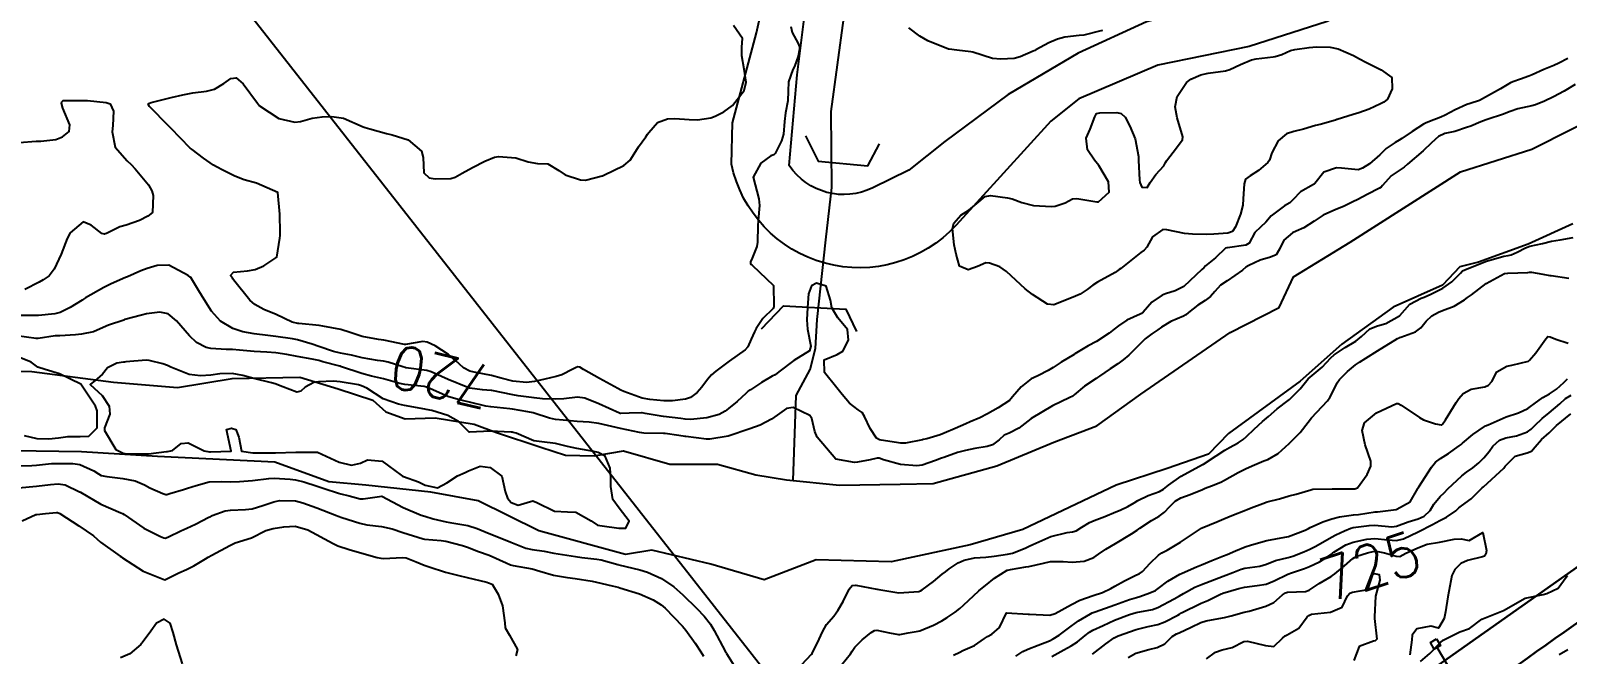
# Model space of a CAD drawing. Header units: metres. Extents: x 318500 to 325275, y 7408834 to 7428799.
# Drawn here: x 321087.6 to 321229.9, y 7415300.2 to 7415357.9 of the extents above; entities that cross this region are included whole.
import ezdxf
from ezdxf.enums import TextEntityAlignment as Align

# ---------------------------------------------------------------- set-up
doc = ezdxf.new("R2010")
doc.units = ezdxf.units.M
doc.header["$MEASUREMENT"] = 0
doc.linetypes.add('CONTINUO', pattern=[0])
doc.layers.add('_TEXTO_CONGELA', color=45, linetype='Continuous', plot=False)
for name, color, linetype in [('Cotas', 45, 'Continuous'), ('Curvas de Nivel 1m', 11, 'Continuous'), ('Curvas de Nivel 5m', 15, 'Continuous'), ('Hidrografia', 140, 'Continuous'), ('Linha Férrea', 20, 'Continuous'), ('Pontes_Viadutos_Tubos', 190, 'Continuous'), ('Pórticos', 45, 'Continuous'), ('Vias Primárias', 230, 'Continuous'), ('Vias Secundárias', 230, 'Continuous')]:
    doc.layers.add(name, color=color, linetype=linetype)
doc.styles.add('Style-STANDARD', font='STANDARD.shx')

msp = doc.modelspace()

# ---------------------------------------------------------------- linework, layer by layer
at = {"layer": '_TEXTO_CONGELA', "linetype": 'CONTINUO'}
msp.add_polyline3d([(321155.99, 7415298.12, 0), (320600.11, 7416006.12, 0)], dxfattribs=at)
at = {"layer": 'Curvas de Nivel 1m', "flags": 128}
for points, elevation in [([(321158.02, 7415358.31), (321158.14, 7415357.75), (321158.69, 7415356.72), (321158.8, 7415356.41), (321158.81, 7415356.3), (321158.8, 7415356.19), (321158.68, 7415355.54), (321158.36, 7415354.61), (321158.21, 7415354.31), (321157.79, 7415353.17), (321157.77, 7415352.31), (321157.73, 7415351.42), (321157.51, 7415350.32), (321157.41, 7415349.51), (321157.32, 7415348.32), (321157.16, 7415347.73), (321156.55, 7415346.55), (321156.45, 7415346.43), (321156.17, 7415346.33), (321155.24, 7415345.65), (321154.53, 7415344.35), (321155.04, 7415342.34), (321155.11, 7415341.73), (321154.97, 7415340.34), (321154.95, 7415339.86), (321154.93, 7415338.35), (321154.85, 7415337.94), (321154.43, 7415336.85), (321154.26, 7415336.51), (321154.27, 7415336.35), (321154.34, 7415336.28), (321154.42, 7415336.22), (321156.39, 7415334.33), (321156.45, 7415332.41), (321156.44, 7415332.33), (321156.42, 7415332.28), (321156.37, 7415332.19), (321155.41, 7415331.28), (321154.79, 7415330.35), (321154.64, 7415330.05), (321154.33, 7415329.36), (321154.03, 7415328.64), (321153.78, 7415328.36), (321152.3, 7415327.33), (321151.05, 7415326.4), (321150.65, 7415326.04), (321150.28, 7415325.61), (321149.76, 7415324.92), (321149.34, 7415324.42), (321148.72, 7415323.95), (321148.25, 7415323.8), (321147.05, 7415323.64), (321146.25, 7415323.65), (321144.96, 7415323.77), (321144.25, 7415323.91), (321142.53, 7415324.51), (321142.26, 7415324.64), (321141.98, 7415324.8), (321140.28, 7415325.7), (321138.8, 7415326.56), (321138.47, 7415326.75), (321138.29, 7415326.78), (321138.13, 7415326.73), (321137.83, 7415326.57), (321136.8, 7415326.07), (321136.28, 7415325.89), (321135.24, 7415325.64), (321134.27, 7415325.45), (321133.54, 7415325.36), (321132.27, 7415325.46), (321131.18, 7415325.76), (321130.28, 7415326), (321128.69, 7415326.29), (321128.29, 7415326.4), (321127.7, 7415326.71), (321126.95, 7415327.38), (321126.3, 7415327.95), (321125.07, 7415328.74), (321124.32, 7415329.09), (321123.93, 7415329.14), (321122.31, 7415328.86), (321122.23, 7415328.86), (321120.32, 7415329.25), (321119.81, 7415329.32), (321118.32, 7415329.6), (321117.19, 7415329.98), (321116.33, 7415330.24), (321114.67, 7415330.55), (321114.34, 7415330.61), (321112.45, 7415330.8), (321112.34, 7415330.81), (321111.82, 7415330.92), (321110.35, 7415331.63), (321109.21, 7415332.1), (321108.36, 7415332.57), (321107.91, 7415332.97), (321106.39, 7415334.85), (321106.34, 7415334.94), (321106.3, 7415334.99), (321106.13, 7415335.26), (321106.4, 7415335.57), (321107.69, 7415335.69), (321108.4, 7415335.81), (321109.21, 7415336.15), (321110.42, 7415336.94), (321110.68, 7415338.71), (321110.7, 7415338.94), (321110.72, 7415339.2), (321110.68, 7415340.94), (321110.5, 7415342.94), (321108.51, 7415343.8), (321107.38, 7415344.12), (321106.52, 7415344.44), (321105.39, 7415345.01), (321104.82, 7415345.3), (321104.53, 7415345.46), (321103.6, 7415346.1), (321102.55, 7415346.9), (321102.38, 7415347.05), (321100.58, 7415348.89), (321100.4, 7415349.07), (321098.61, 7415350.89), (321098.48, 7415351.1), (321098.61, 7415351.2), (321098.76, 7415351.25), (321100.62, 7415351.74), (321101.7, 7415351.98), (321102.62, 7415352.15), (321103.89, 7415352.3), (321104.62, 7415352.51), (321105.51, 7415353.01), (321106.16, 7415353.47), (321106.64, 7415353.54), (321107.3, 7415352.98), (321108.61, 7415351.21), (321108.71, 7415351.07), (321108.8, 7415350.97), (321110.59, 7415349.79), (321112.08, 7415349.43), (321112.59, 7415349.5), (321113.69, 7415349.81), (321114.6, 7415349.94), (321115.51, 7415349.96), (321116.59, 7415349.8), (321118.4, 7415349.01), (321118.58, 7415348.94), (321119.02, 7415348.83), (321120.57, 7415348.38), (321121.1, 7415348.27), (321122.57, 7415347.81), (321123.79, 7415346.76), (321123.95, 7415346.16), (321124.02, 7415344.76), (321124.52, 7415344.3), (321125.06, 7415344.21), (321126.52, 7415344.22), (321126.91, 7415344.34), (321127.57, 7415344.71), (321128.54, 7415345.25), (321129.68, 7415345.82), (321130.55, 7415346.19), (321130.94, 7415346.27), (321132.54, 7415346.13), (321133.69, 7415345.78), (321134.54, 7415345.63), (321135.52, 7415345.59), (321136.53, 7415344.97), (321137.1, 7415344.58), (321138.52, 7415344.1), (321139, 7415344.08), (321140.53, 7415344.48), (321140.57, 7415344.49), (321140.7, 7415344.54), (321142.54, 7415345.43), (321143.12, 7415345.92), (321143.51, 7415346.5), (321143.9, 7415347.16), (321144.57, 7415348.08), (321144.75, 7415348.32), (321144.86, 7415348.49), (321145.66, 7415349.41), (321146.6, 7415349.74), (321147.27, 7415349.78), (321148.6, 7415349.7), (321149.37, 7415349.65), (321150.6, 7415349.85), (321151.01, 7415350), (321151.82, 7415350.39), (321152.62, 7415350.98), (321153.69, 7415352.36), (321153.86, 7415353.14), (321153.7, 7415354.36), (321153.47, 7415355.58), (321153.48, 7415356.37), (321153.53, 7415357.2), (321152.71, 7415358.38)], 721), ([(321186.87, 7415357.93), (321186.75, 7415357.9), (321186.72, 7415357.89), (321185.16, 7415357.51), (321184.71, 7415357.46), (321183.38, 7415357.31), (321182.71, 7415357.12), (321181.92, 7415356.78), (321180.69, 7415356.13), (321180.62, 7415356.09), (321180.45, 7415356.01), (321179.24, 7415355.48), (321178.68, 7415355.35), (321177.45, 7415355.28), (321176.68, 7415355.33), (321174.87, 7415355.91), (321174.69, 7415355.96), (321173.39, 7415356.11), (321172.69, 7415356.19), (321172.6, 7415356.21), (321170.7, 7415356.98), (321169.97, 7415357.41), (321168.94, 7415358.17)], 721), ([(321230.66, 7415352.93), (321229.62, 7415352.32), (321228.64, 7415351.79), (321227.8, 7415351.38), (321226.98, 7415351.05), (321226.63, 7415350.96), (321225.35, 7415350.69), (321224.63, 7415350.43), (321223.91, 7415350.14), (321222.61, 7415349.73), (321222.4, 7415349.67), (321221.91, 7415349.46), (321220.99, 7415349.08), (321220.6, 7415348.94), (321219.5, 7415348.58), (321218.59, 7415348.38), (321217.98, 7415348.12), (321217.35, 7415347.52), (321216.57, 7415346.8), (321215.11, 7415345.55), (321214.83, 7415345.28), (321214.55, 7415345.1), (321213.62, 7415344.49), (321212.8, 7415343.58), (321212.68, 7415343.43), (321212.53, 7415343.34), (321211.38, 7415342.74), (321210.51, 7415342.28), (321210.05, 7415342.07), (321209.19, 7415341.63), (321208.5, 7415341.35), (321207.3, 7415340.84), (321206.49, 7415340.29), (321205.51, 7415339.67), (321204.8, 7415339.36), (321204.47, 7415339.19), (321203.66, 7415338.51), (321203.28, 7415337.7), (321202.97, 7415337.17), (321202.44, 7415336.95), (321201.49, 7415336.67), (321200.43, 7415336.18), (321200.15, 7415336.01), (321199.84, 7415335.75), (321198.41, 7415334.75), (321197.81, 7415334.37), (321197.28, 7415333.78), (321196.88, 7415333.3), (321196.39, 7415332.94), (321195.69, 7415332.49), (321194.83, 7415331.81), (321194.58, 7415331.61), (321194.37, 7415331.5), (321193.21, 7415330.99), (321192.35, 7415330.46), (321191.99, 7415330.21), (321191.45, 7415329.86), (321190.82, 7415329.38), (321190.33, 7415328.9), (321189.3, 7415327.89), (321188.78, 7415327.43), (321188.31, 7415327.08), (321187.6, 7415326.61), (321186.59, 7415325.93), (321186.42, 7415325.8), (321186.29, 7415325.71), (321185.22, 7415325), (321184.26, 7415324.21), (321184.12, 7415324.09), (321183.86, 7415323.96), (321182.25, 7415323.19), (321180.28, 7415322.01), (321180.26, 7415321.99), (321180.24, 7415321.98), (321179.14, 7415321.11), (321178.22, 7415320.67), (321177.78, 7415320.47), (321177.3, 7415320.04), (321176.69, 7415319.56), (321176.2, 7415319.42), (321175.04, 7415319.24), (321174.19, 7415319.05), (321173.44, 7415318.85), (321172.18, 7415318.41), (321171.96, 7415318.33), (321171.41, 7415318.12), (321170.18, 7415317.7), (321169.67, 7415317.64), (321168.18, 7415317.77), (321166.59, 7415318.19), (321166.18, 7415318.33), (321166.02, 7415318.35), (321165.35, 7415318.2), (321164.18, 7415317.96), (321163.91, 7415317.95), (321162.18, 7415318.25), (321160.46, 7415320.27), (321160.22, 7415320.8), (321159.96, 7415322.01), (321159.76, 7415322.28), (321158.24, 7415323.04), (321157.62, 7415322.93), (321156.75, 7415322.32), (321156.23, 7415321.95), (321155.17, 7415321.39), (321154.22, 7415321.07), (321152.21, 7415320.38), (321150.51, 7415320.1), (321150.21, 7415320.09), (321148.3, 7415320.34), (321148.21, 7415320.35), (321147.63, 7415320.44), (321146.37, 7415320.61), (321146.21, 7415320.62), (321144.4, 7415320.67), (321144.21, 7415320.68), (321143.99, 7415320.71), (321142.22, 7415321.09), (321141.04, 7415321.35), (321140.22, 7415321.54), (321139.33, 7415321.66), (321138.22, 7415321.75), (321136.94, 7415321.86), (321136.22, 7415321.93), (321135.66, 7415322.03), (321134.23, 7415322.51), (321134.14, 7415322.53), (321133.66, 7415322.63), (321132.23, 7415322.87), (321131.98, 7415322.9), (321130.24, 7415323.08), (321129.76, 7415323.16), (321128.24, 7415323.52), (321127.19, 7415323.77), (321126.25, 7415324.06), (321124.64, 7415324.75), (321124.26, 7415324.91), (321124.06, 7415324.96), (321122.27, 7415325.15), (321121.8, 7415325.26), (321120.27, 7415325.67), (321119.16, 7415325.94), (321118.28, 7415326.19), (321116.31, 7415326.84), (321116.29, 7415326.85), (321116.24, 7415326.86), (321114.67, 7415327.26), (321114.29, 7415327.37), (321113.67, 7415327.52), (321112.3, 7415327.76), (321111.32, 7415327.94), (321110.3, 7415328.09), (321109.49, 7415328.14), (321108.3, 7415328.22), (321106.94, 7415328.35), (321106.3, 7415328.39), (321105.71, 7415328.41), (321104.3, 7415328.48), (321103.85, 7415328.57), (321102.97, 7415329.04), (321102.32, 7415329.66), (321101.12, 7415331.06), (321100.35, 7415331.69), (321099.58, 7415331.85), (321098.35, 7415331.69), (321097.88, 7415331.57), (321096.34, 7415331.17), (321096.31, 7415331.16), (321096.23, 7415331.13), (321094.83, 7415330.65), (321094.33, 7415330.43), (321093.44, 7415330.05), (321092.32, 7415329.81), (321091.76, 7415329.75), (321090.32, 7415329.68), (321089.88, 7415329.65), (321088.31, 7415329.42), (321088.13, 7415329.42), (321086.32, 7415329.65)], 719), ([(321086.55, 7415347.55), (321088.11, 7415347.68), (321088.56, 7415347.68), (321089.94, 7415347.84), (321090.56, 7415348.08), (321091.18, 7415348.59), (321091.25, 7415349.2), (321090.6, 7415350.73), (321090.46, 7415351.21), (321090.49, 7415351.33), (321090.61, 7415351.45), (321090.87, 7415351.46), (321092.61, 7415351.46), (321092.88, 7415351.44), (321094.61, 7415351.26), (321094.98, 7415351.15), (321095.27, 7415350.47), (321095.21, 7415349.14), (321095.17, 7415348.55), (321095.42, 7415347.14), (321096.54, 7415345.86), (321096.92, 7415345.51), (321097.28, 7415345.12), (321098.51, 7415343.64), (321098.82, 7415343.1), (321098.94, 7415342.65), (321098.88, 7415341.09), (321098.47, 7415340.74), (321097.7, 7415340.35), (321096.46, 7415339.91), (321095.85, 7415339.74), (321094.64, 7415339.15), (321094.5, 7415339.1), (321094.45, 7415339.09), (321094.21, 7415339.15), (321093.21, 7415339.92), (321092.46, 7415340.23), (321091.28, 7415339.2), (321090.99, 7415338.66), (321090.42, 7415337.21), (321089.79, 7415335.83), (321089.33, 7415335.22), (321088.77, 7415334.84), (321088.38, 7415334.62), (321087.08, 7415333.95)], 721), ([(321158.13, 7415298.3), (321159.94, 7415300.2), (321159.98, 7415300.23), (321160, 7415300.27), (321160.63, 7415301.59), (321160.95, 7415302.26), (321161.31, 7415302.93), (321161.99, 7415303.71), (321162.22, 7415304.02), (321162.36, 7415304.24), (321162.85, 7415305.08), (321163.42, 7415306.23), (321163.7, 7415306.55), (321164.03, 7415306.6), (321165.98, 7415306.23), (321166.02, 7415306.23), (321166.15, 7415306.19), (321168.02, 7415305.89), (321169.88, 7415306), (321170.02, 7415306.05), (321170.18, 7415306.14), (321171.22, 7415306.93), (321172.04, 7415307.59), (321172.33, 7415307.82), (321172.69, 7415308.1), (321173.51, 7415308.64), (321174.06, 7415308.91), (321175.02, 7415309.12), (321176.07, 7415309.17), (321176.85, 7415309.27), (321178.07, 7415309.47), (321178.53, 7415309.56), (321179.71, 7415310.01), (321179.96, 7415310.13), (321180.08, 7415310.19), (321180.42, 7415310.34), (321182.09, 7415311.09), (321183.59, 7415311.45), (321184.1, 7415311.51), (321184.44, 7415311.6), (321184.96, 7415311.94), (321185.66, 7415312.39), (321186.11, 7415312.58), (321187.09, 7415312.94), (321188.12, 7415313.36), (321188.5, 7415313.52), (321189.22, 7415313.88), (321189.8, 7415314.21), (321190.14, 7415314.42), (321191.11, 7415314.9), (321192.15, 7415315.26), (321192.53, 7415315.47), (321192.98, 7415315.84), (321194.17, 7415316.67), (321196.14, 7415317.75), (321196.18, 7415317.77), (321196.22, 7415317.79), (321197.4, 7415318.57), (321198.2, 7415319.09), (321198.64, 7415319.33), (321199.45, 7415319.75), (321199.9, 7415320.06), (321200.22, 7415320.36), (321200.92, 7415321.04), (321201.69, 7415321.72), (321202.25, 7415322.21), (321203.04, 7415322.91), (321204.06, 7415323.69), (321204.18, 7415323.77), (321204.26, 7415323.84), (321205.18, 7415324.77), (321205.93, 7415325.67), (321206.11, 7415325.85), (321206.29, 7415325.98), (321207.21, 7415326.75), (321208.02, 7415327.63), (321208.32, 7415327.92), (321209.36, 7415328.59), (321210.34, 7415329.17), (321210.85, 7415329.6), (321211.63, 7415330.31), (321212.36, 7415330.58), (321213.11, 7415330.82), (321214.37, 7415331.51), (321214.4, 7415331.52), (321214.42, 7415331.55), (321215.34, 7415332.6), (321216.39, 7415333.15), (321216.67, 7415333.25), (321217.27, 7415333.52), (321218.41, 7415334.08), (321219.24, 7415334.67), (321220.03, 7415335.48), (321220.23, 7415335.68), (321220.42, 7415335.78), (321220.95, 7415335.99), (321222.44, 7415336.59), (321224.05, 7415337.04), (321224.45, 7415337.1), (321224.71, 7415337.15), (321225.28, 7415337.41), (321226.05, 7415337.81), (321226.46, 7415337.95), (321227.64, 7415338.21), (321228.47, 7415338.42), (321229.27, 7415338.56), (321230.47, 7415338.77)], 719), ([(321173.07, 7415300.1), (321173.65, 7415300.39), (321173.95, 7415300.53), (321175.03, 7415301), (321175.96, 7415301.64), (321176.21, 7415301.82), (321176.62, 7415302.05), (321177.35, 7415302.67), (321178, 7415304.03), (321180, 7415303.89), (321180.12, 7415303.89), (321182, 7415303.82), (321182.5, 7415303.97), (321184.01, 7415304.81), (321184.77, 7415305.19), (321186.02, 7415305.62), (321186.89, 7415305.92), (321187.66, 7415306.27), (321188.03, 7415306.49), (321188.92, 7415307), (321190.04, 7415307.53), (321190.27, 7415307.64), (321190.57, 7415307.86), (321191.3, 7415308.62), (321192.07, 7415309.37), (321192.36, 7415309.57), (321192.85, 7415309.84), (321194.09, 7415310.57), (321195.94, 7415311.79), (321196.04, 7415311.85), (321196.1, 7415311.88), (321197.45, 7415312.44), (321198.11, 7415312.72), (321198.84, 7415313.04), (321200.13, 7415313.54), (321200.27, 7415313.59), (321200.65, 7415313.73), (321201.71, 7415314.15), (321202.14, 7415314.29), (321203.26, 7415314.59), (321204.15, 7415314.84), (321204.81, 7415315.02), (321206.16, 7415315.42), (321206.36, 7415315.46), (321208.16, 7415315.51), (321208.28, 7415315.51), (321210.16, 7415315.5), (321210.26, 7415315.51), (321210.48, 7415315.61), (321211.4, 7415316.82), (321211.74, 7415317.59), (321211.73, 7415318.05), (321211.21, 7415319.59), (321210.94, 7415320.89), (321211.13, 7415321.6), (321212.25, 7415322.55), (321214.1, 7415323.39), (321214.26, 7415323.4), (321214.55, 7415323.25), (321216.25, 7415322.1), (321216.62, 7415321.9), (321217.73, 7415321.51), (321218.24, 7415321.42), (321218.29, 7415321.44), (321218.35, 7415321.5), (321218.63, 7415321.88), (321219.62, 7415323.48), (321219.87, 7415323.87), (321220.27, 7415324.34), (321221.01, 7415324.73), (321222.28, 7415324.95), (321222.64, 7415325.09), (321222.94, 7415325.44), (321223.41, 7415326.33), (321224.31, 7415326.85), (321224.78, 7415326.95), (321226.32, 7415327.32), (321226.37, 7415327.35), (321226.43, 7415327.4), (321227.01, 7415328.08), (321227.94, 7415329.38), (321228.11, 7415329.61), (321228.34, 7415329.58), (321228.85, 7415329.36), (321230, 7415329)], 721), ([(321087, 7415320.44), (321088.19, 7415320.16), (321089.29, 7415320.12), (321090.2, 7415320.23), (321091.06, 7415320.34), (321092.2, 7415320.36), (321092.98, 7415320.39), (321093.78, 7415321.16), (321093.78, 7415322.71), (321093.6, 7415323.16), (321092.26, 7415325.18), (321090.27, 7415326.16), (321088.96, 7415326.54), (321088.28, 7415326.77), (321087.64, 7415327.24), (321086.67, 7415327.63)], 718), ([(321178.84, 7415300.02), (321179.51, 7415300.45), (321179.95, 7415300.65), (321180.92, 7415301.03), (321181.96, 7415301.43), (321182.32, 7415301.62), (321182.85, 7415301.97), (321183.98, 7415302.8), (321184.66, 7415303.27), (321185.75, 7415303.93), (321185.91, 7415304.02), (321186, 7415304.06), (321186.2, 7415304.12), (321188.01, 7415304.78), (321189.39, 7415305.26), (321190.02, 7415305.45), (321190.34, 7415305.54), (321191.25, 7415305.86), (321191.77, 7415306.1), (321192.03, 7415306.27), (321192.94, 7415306.94), (321194.05, 7415307.6), (321194.19, 7415307.67), (321194.54, 7415307.81), (321195.59, 7415308.27), (321196.06, 7415308.46), (321196.99, 7415308.86), (321198.07, 7415309.31), (321198.41, 7415309.43), (321199.2, 7415309.75), (321200.08, 7415310.13), (321200.69, 7415310.33), (321202.09, 7415310.72), (321202.92, 7415310.87), (321204.09, 7415311.09), (321205.64, 7415311.67), (321205.94, 7415311.82), (321206.1, 7415311.91), (321207.29, 7415312.46), (321208.12, 7415312.73), (321208.84, 7415312.9), (321210.12, 7415313.09), (321210.58, 7415313.14), (321212.13, 7415313.36), (321212.33, 7415313.38), (321213.84, 7415313.55), (321214.08, 7415313.6), (321214.13, 7415313.61), (321215.37, 7415314.31), (321216.07, 7415315.53), (321216.1, 7415315.6), (321216.16, 7415315.7), (321217.35, 7415317.51), (321217.72, 7415317.97), (321218.19, 7415318.31), (321218.92, 7415318.77), (321219.91, 7415319.47), (321220.08, 7415319.6), (321220.21, 7415319.72), (321221.16, 7415320.53), (321222.24, 7415321.28), (321222.35, 7415321.34), (321222.59, 7415321.44), (321224.25, 7415322.16), (321225.39, 7415322.54), (321226.26, 7415322.94), (321226.53, 7415323.12), (321226.87, 7415323.38), (321227.67, 7415323.97), (321228.27, 7415324.31), (321228.91, 7415324.73), (321229.61, 7415325.35), (321229.95, 7415325.69)], 722), ([(321182.17, 7415299.98), (321183.31, 7415300.6), (321183.96, 7415300.98), (321184.55, 7415301.35), (321185.27, 7415301.94), (321185.67, 7415302.24), (321185.98, 7415302.42), (321186.93, 7415302.86), (321187.99, 7415303.33), (321189.38, 7415303.88), (321190, 7415304.06), (321191.52, 7415304.34), (321192.01, 7415304.51), (321193.52, 7415305.33), (321194.02, 7415305.61), (321194.37, 7415305.81), (321195.43, 7415306.4), (321196.03, 7415306.66), (321196.85, 7415306.97), (321198.04, 7415307.42), (321198.3, 7415307.51), (321198.94, 7415307.76), (321199.73, 7415308.07), (321200.06, 7415308.16), (321201.44, 7415308.34), (321202.06, 7415308.54), (321202.89, 7415308.88), (321204.07, 7415309.15), (321204.5, 7415309.26), (321205.52, 7415309.67), (321206.08, 7415309.92), (321206.64, 7415310.2), (321208.09, 7415311.02), (321208.49, 7415311.23), (321209.3, 7415311.62), (321209.86, 7415311.85), (321210.1, 7415311.91), (321211.57, 7415312.12), (321212.11, 7415312.14), (321213.68, 7415311.98), (321214.11, 7415312.04), (321215.19, 7415312.46), (321216.12, 7415312.72), (321216.68, 7415312.97), (321217.22, 7415313.51), (321217.57, 7415314.08), (321218.15, 7415314.79), (321218.51, 7415315.14), (321218.86, 7415315.49), (321220.17, 7415316.72), (321220.59, 7415317.05), (321221.17, 7415317.46), (321221.73, 7415317.91), (321222.19, 7415318.36), (321222.68, 7415318.96), (321223.03, 7415319.44), (321223.63, 7415320.01), (321224.22, 7415320.22), (321225.23, 7415320.4), (321226.23, 7415320.77), (321226.58, 7415321.04), (321226.91, 7415321.38), (321227.6, 7415322.02), (321228.25, 7415322.53), (321229.22, 7415323.36), (321229.76, 7415323.85), (321230.27, 7415324.17)], 723), ([(321185.94, 7415300.19), (321187.19, 7415301.14), (321187.97, 7415301.71), (321188.33, 7415301.89), (321189.98, 7415302.47), (321191.09, 7415302.75), (321191.99, 7415302.95), (321192.64, 7415303.19), (321193.85, 7415303.82), (321194, 7415303.9), (321194.2, 7415304.02), (321196.01, 7415304.91), (321196.63, 7415305.17), (321197.87, 7415305.77), (321197.98, 7415305.82), (321198.02, 7415305.83), (321199.51, 7415306.27), (321200.03, 7415306.39), (321201.21, 7415306.54), (321202.03, 7415306.69), (321202.76, 7415306.98), (321204.05, 7415307.59), (321204.12, 7415307.62), (321204.3, 7415307.69), (321205.58, 7415308.14), (321206.06, 7415308.31), (321206.98, 7415308.74), (321208.08, 7415309.46), (321208.17, 7415309.54), (321208.29, 7415309.63), (321209.4, 7415310.31), (321210.09, 7415310.58), (321211.36, 7415310.85), (321212.09, 7415310.91), (321213.31, 7415310.78), (321214.09, 7415310.72), (321214.76, 7415310.88), (321216.1, 7415311.51), (321216.12, 7415311.53), (321217.44, 7415312.19), (321218.12, 7415312.56), (321218.73, 7415312.88), (321219.61, 7415313.48), (321219.88, 7415313.73), (321220.14, 7415313.94), (321221.02, 7415314.59), (321221.89, 7415315.45), (321222.03, 7415315.58), (321222.16, 7415315.69), (321224.04, 7415317.42), (321224.11, 7415317.5), (321224.18, 7415317.61), (321225.08, 7415318.52), (321226.2, 7415318.84), (321226.61, 7415318.98), (321226.96, 7415319.38), (321227.53, 7415320.07), (321228.23, 7415320.69), (321228.59, 7415321.01), (321228.91, 7415321.36), (321230.25, 7415322.46)], 724), ([(321086.16, 7415317.62), (321087.72, 7415317.67), (321088.16, 7415317.7), (321089.54, 7415317.84), (321090.16, 7415317.86), (321091.5, 7415317.85), (321092.16, 7415317.74), (321093.45, 7415317.16), (321093.88, 7415316.88), (321094.15, 7415316.74), (321094.65, 7415316.64), (321096.14, 7415316.46), (321097.28, 7415316.25), (321098.14, 7415315.88), (321098.64, 7415315.6), (321099.84, 7415315.07), (321100.13, 7415314.97), (321100.22, 7415314.98), (321100.5, 7415315.07), (321101.75, 7415315.44), (321102.13, 7415315.55), (321102.92, 7415315.82), (321104.14, 7415316.15), (321105.31, 7415316.17), (321106.14, 7415316.14), (321106.95, 7415316.17), (321108.14, 7415316.27), (321109.66, 7415316.46), (321110.15, 7415316.49), (321111.64, 7415316.41), (321112.14, 7415316.34), (321112.9, 7415316.15), (321114.14, 7415315.76), (321114.79, 7415315.53), (321116.13, 7415315.1), (321116.32, 7415315.05), (321117.11, 7415314.85), (321118.13, 7415314.58), (321118.39, 7415314.57), (321120.13, 7415314.81), (321122.11, 7415313.76), (321123.78, 7415313.08), (321124.1, 7415312.97), (321124.9, 7415312.74), (321126.1, 7415312.46), (321126.43, 7415312.4), (321128.09, 7415312.1), (321128.95, 7415311.82), (321130.08, 7415311.36), (321131.86, 7415310.65), (321132.07, 7415310.57), (321133.46, 7415310.02), (321134.06, 7415309.89), (321135.18, 7415309.72), (321136.06, 7415309.55), (321137.27, 7415309.37), (321138.06, 7415309.24), (321138.64, 7415309.14), (321140.05, 7415308.98), (321140.44, 7415308.92), (321141.98, 7415308.51), (321142.05, 7415308.49), (321142.08, 7415308.48), (321144.04, 7415308), (321144.74, 7415307.78), (321146.03, 7415307.21), (321147.17, 7415306.44), (321148.01, 7415305.7), (321149.32, 7415304.42), (321149.98, 7415303.73), (321150.56, 7415302.99), (321150.92, 7415302.4), (321151.94, 7415300.47), (321151.99, 7415300.38), (321152.06, 7415300.25), (321153.26, 7415298.36)], 719), ([(321086.81, 7415312.53), (321088.1, 7415313.12), (321088.19, 7415313.14), (321088.97, 7415313.22), (321089.99, 7415313.32), (321090.1, 7415313.31), (321090.31, 7415313.21), (321092.08, 7415312.09), (321093.42, 7415311.16), (321093.76, 7415310.85), (321094.06, 7415310.55), (321095.91, 7415309.27), (321096.05, 7415309.17), (321096.07, 7415309.15), (321096.1, 7415309.13), (321098.03, 7415307.87), (321100.02, 7415307.07), (321101.34, 7415307.74), (321102.04, 7415308.05), (321102.72, 7415308.36), (321103.81, 7415309.02), (321104.05, 7415309.17), (321104.39, 7415309.35), (321106.06, 7415310.27), (321106.56, 7415310.49), (321108.07, 7415310.97), (321109.4, 7415311.63), (321110.08, 7415311.82), (321111.04, 7415311.97), (321112.09, 7415312.05), (321113.28, 7415311.7), (321114.08, 7415311.29), (321114.83, 7415310.88), (321115.62, 7415310.43), (321116.06, 7415310.24), (321117.12, 7415309.9), (321118.06, 7415309.62), (321119.7, 7415309.16), (321120.05, 7415309.07), (321120.3, 7415309.05), (321122.05, 7415309.16), (321122.38, 7415309.1), (321123.3, 7415308.76), (321124.05, 7415308.45), (321124.51, 7415308.28), (321126.04, 7415307.8), (321127.26, 7415307.48), (321128.03, 7415307.31), (321129.85, 7415306.85), (321130.02, 7415306.8), (321130.34, 7415306.67), (321130.92, 7415305.75), (321131.32, 7415304.66), (321131.52, 7415303.11), (321131.56, 7415302.65), (321131.96, 7415301.96), (321132.69, 7415300.64), (321132.54, 7415300.03)], 721), ([(321196.5, 7415299.78), (321197.34, 7415300.38), (321197.95, 7415300.6), (321198.89, 7415300.83), (321199.96, 7415301.36), (321200.3, 7415301.4), (321201.96, 7415300.99), (321202.74, 7415300.92), (321203.55, 7415301.69), (321203.78, 7415301.89), (321203.97, 7415301.98), (321205.07, 7415302.59), (321205.83, 7415303.66), (321206, 7415303.79), (321206.23, 7415303.89), (321208, 7415304.08), (321209.08, 7415304.54), (321209.58, 7415305.61), (321209.79, 7415305.85), (321210.02, 7415305.94), (321211.44, 7415306.18), (321211.9, 7415307.58), (321211.97, 7415307.66), (321212.05, 7415307.67), (321212.51, 7415307.57), (321212.55, 7415307.06), (321212.17, 7415305.58), (321212.08, 7415303.66), (321212.07, 7415303.58), (321212.07, 7415303.51), (321212.27, 7415301.58), (321212.12, 7415301.42), (321211.97, 7415301.39), (321210.65, 7415300.91), (321210.16, 7415299.61)], 726), ([(321101.67, 7415299.3), (321101.11, 7415301.06), (321100.82, 7415302.2), (321100.52, 7415303.06), (321099.97, 7415303.43), (321099.27, 7415303.08), (321098.73, 7415302.32), (321097.94, 7415301.24), (321097.88, 7415301.17), (321097.81, 7415301.1), (321096.8, 7415300.24), (321095.92, 7415299.86)], 721)]:
    msp.add_lwpolyline(points, dxfattribs=dict(at, elevation=elevation))
for points, elevation in [([(321208.7, 7415356.23), (321210.12, 7415355.62), (321210.69, 7415355.32), (321211.27, 7415355.01), (321212.67, 7415354.29), (321213.68, 7415353.57), (321213.7, 7415352.52), (321213.26, 7415351.57), (321212.92, 7415351.29), (321212.63, 7415351.13), (321211.56, 7415350.66), (321210.62, 7415350.31), (321210.1, 7415350.14), (321208.61, 7415349.69), (321208.57, 7415349.68), (321208.45, 7415349.64), (321207.02, 7415349.24), (321206.6, 7415349.12), (321205.49, 7415348.78), (321204.59, 7415348.58), (321203.92, 7415348.37), (321203.16, 7415347.71), (321202.57, 7415346.59), (321202.34, 7415345.94), (321202.19, 7415345.72), (321201.32, 7415344.96), (321200.54, 7415344.48), (321200.11, 7415344.17), (321200, 7415343.75), (321199.91, 7415342.35), (321199.86, 7415341.75), (321199.65, 7415340.92), (321199.2, 7415339.76), (321198.92, 7415339.32), (321198.47, 7415339.18), (321197.18, 7415339.07), (321196.47, 7415339.04), (321195.21, 7415339.07), (321194.47, 7415339.13), (321192.83, 7415339.49), (321192.47, 7415339.52), (321191.51, 7415338.82), (321190.98, 7415337.86), (321190.73, 7415337.59), (321190.44, 7415337.38), (321188.57, 7415335.9), (321188.42, 7415335.79), (321188.05, 7415335.54), (321186.41, 7415334.62), (321185.99, 7415334.35), (321185.45, 7415333.94), (321184.81, 7415333.53), (321184.39, 7415333.35), (321183.4, 7415332.95), (321182.38, 7415332.52), (321181.77, 7415332.6), (321180.39, 7415333.49), (321179.71, 7415334.02), (321178.41, 7415335.21), (321178, 7415335.62), (321177.36, 7415336.05), (321176.42, 7415336.39), (321176.07, 7415336.42), (321175.3, 7415336.08), (321174.42, 7415335.78), (321173.62, 7415336.1), (321173.33, 7415337.21), (321173.13, 7415338.1), (321172.97, 7415339.61), (321173.11, 7415340.1), (321173.76, 7415340.83), (321174.49, 7415341.31), (321175.42, 7415342.08), (321176, 7415342.57), (321176.51, 7415342.67), (321178.09, 7415342.45), (321178.5, 7415342.35), (321179.41, 7415342.02), (321180.5, 7415341.73), (321182.14, 7415341.63), (321182.5, 7415341.66), (321183.43, 7415341.97), (321184.11, 7415342.35), (321184.51, 7415342.39), (321186.36, 7415342.07), (321186.5, 7415342.08), (321187.49, 7415342.95), (321187.44, 7415343.92), (321186.55, 7415345.42), (321186.14, 7415345.93), (321185.5, 7415346.87), (321185.37, 7415347.95), (321185.73, 7415348.8), (321186.16, 7415349.94), (321186.32, 7415350.23), (321186.62, 7415350.32), (321188.2, 7415350.33), (321188.62, 7415350.24), (321188.98, 7415349.9), (321189.42, 7415349.07), (321189.89, 7415347.89), (321190.2, 7415346.25), (321190.21, 7415345.88), (321190.31, 7415344.1), (321190.33, 7415343.87), (321190.52, 7415343.44), (321191.01, 7415343.38), (321191.28, 7415343.86), (321191.8, 7415344.6), (321192.55, 7415345.41), (321192.71, 7415345.7), (321192.79, 7415345.85), (321193.41, 7415346.68), (321194.28, 7415347.82), (321194.32, 7415348.09), (321193.8, 7415349.83), (321193.61, 7415350.85), (321193.8, 7415351.83), (321194.65, 7415353.11), (321195.05, 7415353.42), (321195.97, 7415353.81), (321196.5, 7415353.96), (321196.66, 7415353.99), (321198.26, 7415354.18), (321198.67, 7415354.31), (321199.65, 7415354.78), (321200.68, 7415355.2), (321201.12, 7415355.3), (321202.69, 7415355.49), (321202.88, 7415355.52), (321203.5, 7415355.71), (321204.3, 7415356.09), (321204.7, 7415356.18), (321206.02, 7415356.35), (321206.7, 7415356.43), (321207.96, 7415356.39)], 721), ([(321121.68, 7415323.35), (321120.25, 7415323.84), (321118.73, 7415324.83), (321118.26, 7415325.04), (321117.98, 7415325.12), (321116.27, 7415325.42), (321115.66, 7415325.47), (321114.27, 7415325.42), (321113.82, 7415325.34), (321113.02, 7415324.9), (321112.63, 7415324.53), (321112.25, 7415324.45), (321110.95, 7415324.93), (321110.26, 7415325.21), (321109.9, 7415325.32), (321108.27, 7415325.71), (321107.27, 7415325.99), (321106.28, 7415326.19), (321105.14, 7415326.15), (321104.28, 7415326.03), (321103.34, 7415325.97), (321102.28, 7415326.1), (321100.59, 7415326.76), (321100.29, 7415326.91), (321099.85, 7415327.08), (321098.59, 7415327.39), (321098.29, 7415327.41), (321096.42, 7415327.26), (321096.29, 7415327.24), (321096.19, 7415327.23), (321095.58, 7415327.14), (321094.72, 7415326.71), (321094.27, 7415326.12), (321093.76, 7415325.67), (321093.13, 7415325.17), (321094.24, 7415324.14), (321094.88, 7415323.14), (321094.95, 7415322.42), (321094.43, 7415321.15), (321094.45, 7415320.9), (321095.49, 7415319.14), (321096.18, 7415318.8), (321096.55, 7415318.75), (321098.17, 7415318.75), (321098.52, 7415318.75), (321100.18, 7415318.95), (321100.28, 7415318.97), (321100.73, 7415319.06), (321101.56, 7415319.69), (321102.19, 7415319.77), (321103.69, 7415319.03), (321104.18, 7415318.94), (321104.26, 7415318.94), (321106.18, 7415318.99), (321105.75, 7415321), (321106.21, 7415321.12), (321106.62, 7415320.99), (321106.89, 7415320.29), (321107.12, 7415318.98), (321108.18, 7415318.83), (321108.32, 7415318.83), (321110.18, 7415318.84), (321110.27, 7415318.84), (321112.18, 7415318.91), (321114.18, 7415318.89), (321116.17, 7415317.96), (321117.31, 7415317.7), (321118.17, 7415317.89), (321118.81, 7415318.19), (321120.17, 7415318.06), (321121.92, 7415316.78), (321122.05, 7415316.68), (321122.15, 7415316.64), (321123.53, 7415316.15), (321124.14, 7415315.83), (321125.29, 7415315.59), (321126.14, 7415316.07), (321127.15, 7415316.72), (321127.85, 7415317.01), (321128.16, 7415317.17), (321129.24, 7415317.61), (321130.16, 7415317.47), (321131.23, 7415316.66), (321131.54, 7415315.25), (321131.77, 7415314.65), (321132.12, 7415314.23), (321132.76, 7415314), (321134.13, 7415314.38), (321134.5, 7415314.24), (321136.11, 7415313.45), (321137.33, 7415313.36), (321138.11, 7415313.33), (321139.53, 7415312.55), (321140.09, 7415312.14), (321140.55, 7415312.07), (321142.09, 7415311.85), (321142.73, 7415311.87), (321143.05, 7415312.5), (321142.12, 7415313.72), (321141.54, 7415314.52), (321141.35, 7415315.73), (321141.35, 7415316.52), (321141.29, 7415317.4), (321140.82, 7415318.53), (321140.18, 7415318.87), (321139.77, 7415318.96), (321138.19, 7415319.24), (321137.34, 7415319.43), (321136.2, 7415319.71), (321134.96, 7415319.85), (321134.2, 7415319.93), (321132.58, 7415320.64), (321132.29, 7415320.72), (321132.21, 7415320.74), (321132.11, 7415320.75), (321130.21, 7415320.83), (321128.25, 7415320.74), (321128.21, 7415320.76), (321127.24, 7415321.74), (321126.23, 7415322.3), (321124.77, 7415322.74), (321124.23, 7415322.85), (321124.11, 7415322.88), (321122.24, 7415323.23)], 718)]:
    msp.add_lwpolyline(points, close=True, dxfattribs=dict(at, elevation=elevation))
at = {"layer": 'Curvas de Nivel 5m', "flags": 128}
for points, elevation in [([(321229.97, 7415355.35), (321229.14, 7415354.9), (321228.68, 7415354.7), (321227.74, 7415354.32), (321226.67, 7415353.82), (321226.37, 7415353.69), (321225.59, 7415353.41), (321224.88, 7415353.19), (321224.66, 7415353.08), (321223.74, 7415352.52), (321222.64, 7415351.92), (321221.79, 7415351.46), (321220.94, 7415351.17), (321220.63, 7415351.07), (321219.54, 7415350.57), (321218.62, 7415350.09), (321218.22, 7415349.91), (321217.16, 7415349.52), (321216.78, 7415349.35), (321216.61, 7415349.25), (321215.56, 7415348.58), (321214.59, 7415347.93), (321214.36, 7415347.78), (321213.99, 7415347.57), (321213.16, 7415346.99), (321212.57, 7415346.41), (321211.61, 7415345.59), (321210.97, 7415345.19), (321210.55, 7415345.04), (321209, 7415345.18), (321208.55, 7415345.21), (321207.39, 7415344.81), (321206.53, 7415343.77), (321206.48, 7415343.71), (321206.42, 7415343.66), (321205.22, 7415342.98), (321204.51, 7415342.24), (321204.23, 7415341.97), (321203.72, 7415341.7), (321202.49, 7415340.76), (321202.01, 7415340.2), (321201.51, 7415339.73), (321200.98, 7415339.23), (321200.46, 7415338.24), (321200.15, 7415338.05), (321198.45, 7415337.82), (321198.4, 7415337.82), (321198.27, 7415337.77), (321197.33, 7415336.88), (321196.43, 7415336.14), (321196.25, 7415335.97), (321196.08, 7415335.8), (321194.4, 7415334.24), (321193.62, 7415333.83), (321192.7, 7415333.54), (321192.39, 7415333.42), (321191.45, 7415332.79), (321190.65, 7415331.87), (321190.5, 7415331.73), (321190.37, 7415331.66), (321189.13, 7415331.12), (321188.35, 7415330.6), (321187.96, 7415330.29), (321187.48, 7415329.91), (321186.33, 7415329.15), (321185.54, 7415328.73), (321184.32, 7415328), (321184.25, 7415327.95), (321183.05, 7415327.23), (321182.3, 7415326.73), (321181.83, 7415326.45), (321180.94, 7415326), (321180.5, 7415325.79), (321180.28, 7415325.68), (321179.35, 7415324.95), (321178.53, 7415324.03), (321178.42, 7415323.87), (321178.26, 7415323.67), (321177.2, 7415322.99), (321176.24, 7415322.46), (321175.5, 7415322.07), (321174.63, 7415321.69), (321174.23, 7415321.52), (321173.23, 7415321.1), (321172.22, 7415320.64), (321171.84, 7415320.49), (321170.61, 7415320.13), (321170.28, 7415320.06), (321170.21, 7415320.05), (321168.63, 7415319.74), (321168.2, 7415319.73), (321166.39, 7415320), (321166.21, 7415320.05), (321165.93, 7415320.19), (321165.35, 7415321.08), (321164.83, 7415322.21), (321164.61, 7415322.58), (321164.25, 7415322.83), (321163.45, 7415323.43), (321162.75, 7415324.24), (321162.27, 7415324.84), (321161.14, 7415326.26), (321161.11, 7415327.45), (321162.31, 7415327.95), (321162.83, 7415328.24), (321163.36, 7415329.27), (321163.25, 7415330.24), (321162.36, 7415331.33), (321161.8, 7415332.26), (321161.67, 7415332.96), (321161.29, 7415334.26), (321160.39, 7415334.55), (321159.93, 7415334.28), (321159.65, 7415333.54), (321159.54, 7415332.28), (321159.5, 7415331.14), (321159.54, 7415330.28), (321159.87, 7415328.72), (321159.73, 7415328.28), (321158.3, 7415327.38), (321156.91, 7415326.32), (321156.55, 7415326.07), (321156.28, 7415325.92), (321155.28, 7415325.33), (321154.26, 7415324.68), (321154.07, 7415324.54), (321153.87, 7415324.36), (321153.03, 7415323.59), (321152.24, 7415322.93), (321151.93, 7415322.69), (321151.38, 7415322.39), (321150.23, 7415322.06), (321148.72, 7415321.93), (321148.23, 7415321.96), (321147.81, 7415322.02), (321146.23, 7415322.2), (321145.99, 7415322.23), (321144.51, 7415322.49), (321144.23, 7415322.54), (321144.18, 7415322.54), (321143.03, 7415322.5), (321142.26, 7415322.48), (321142.23, 7415322.48), (321142.21, 7415322.49), (321142.15, 7415322.51), (321140.24, 7415323.36), (321138.92, 7415323.89), (321138.25, 7415323.99), (321136.99, 7415323.84), (321136.25, 7415323.8), (321135.01, 7415323.84), (321134.25, 7415323.93), (321132.77, 7415324.12), (321132.25, 7415324.2), (321130.33, 7415324.6), (321130.26, 7415324.61), (321129.46, 7415324.68), (321128.26, 7415324.83), (321128.1, 7415324.87), (321126.27, 7415325.63), (321124.7, 7415326.33), (321124.29, 7415326.46), (321122.36, 7415326.71), (321122.29, 7415326.72), (321122.09, 7415326.78), (321120.73, 7415327.24), (321120.3, 7415327.32), (321119.73, 7415327.38), (321118.3, 7415327.64), (321117.33, 7415327.87), (321116.3, 7415328.05), (321115.64, 7415328.21), (321114.31, 7415328.69), (321113.69, 7415328.9), (321112.32, 7415329.28), (321111.86, 7415329.38), (321110.32, 7415329.6), (321109.58, 7415329.69), (321108.32, 7415329.84), (321107.27, 7415330.04), (321106.33, 7415330.33), (321105.18, 7415331.01), (321104.35, 7415331.94), (321103.68, 7415333.03), (321103.18, 7415333.84), (321102.43, 7415335.05), (321102.39, 7415335.09), (321102.19, 7415335.25), (321100.41, 7415336.2), (321099.31, 7415336.18), (321098.4, 7415335.91), (321097.81, 7415335.69), (321096.56, 7415335.13), (321096.39, 7415335.05), (321095.05, 7415334.48), (321094.38, 7415334.15), (321092.68, 7415333.18), (321092.49, 7415333.06), (321092.37, 7415332.98), (321091.27, 7415332.29), (321090.35, 7415331.84), (321089.86, 7415331.71), (321088.34, 7415331.55), (321088.04, 7415331.54), (321086.34, 7415331.54)], 720), ([(321161.92, 7415298.25), (321163.53, 7415300.23), (321163.7, 7415300.47), (321163.95, 7415300.84), (321164.63, 7415301.54), (321165.45, 7415302.2), (321165.77, 7415302.4), (321165.97, 7415302.42), (321167.15, 7415302.18), (321167.97, 7415302.02), (321168.12, 7415302.02), (321168.87, 7415302.16), (321169.79, 7415302.32), (321169.97, 7415302.37), (321171.21, 7415302.89), (321171.99, 7415303.29), (321172.5, 7415303.6), (321173.23, 7415304.1), (321173.66, 7415304.43), (321174.01, 7415304.74), (321175.42, 7415306.07), (321175.76, 7415306.33), (321176.03, 7415306.54), (321176.86, 7415307.22), (321178.05, 7415307.96), (321178.1, 7415307.98), (321178.35, 7415308.03), (321179.79, 7415308.28), (321180.05, 7415308.32), (321181.42, 7415308.63), (321182.06, 7415308.77), (321183.24, 7415308.78), (321184.06, 7415308.72), (321185.19, 7415308.81), (321186.07, 7415309.16), (321186.52, 7415309.47), (321187.18, 7415309.91), (321188.09, 7415310.45), (321189.55, 7415311.33), (321190.1, 7415311.68), (321190.2, 7415311.77), (321190.34, 7415311.87), (321191.41, 7415312.56), (321192.12, 7415312.96), (321192.63, 7415313.33), (321193.09, 7415313.84), (321193.62, 7415314.35), (321194.14, 7415314.66), (321194.98, 7415314.97), (321196.15, 7415315.45), (321196.39, 7415315.56), (321196.98, 7415315.78), (321197.82, 7415316.11), (321198.17, 7415316.29), (321199.44, 7415317.02), (321200.18, 7415317.39), (321200.95, 7415317.73), (321201.82, 7415318.08), (321202.19, 7415318.23), (321203.14, 7415318.76), (321204.17, 7415319.69), (321204.19, 7415319.71), (321204.21, 7415319.74), (321205.17, 7415320.73), (321205.92, 7415321.66), (321206.24, 7415322.06), (321207.7, 7415323.64), (321207.94, 7415323.96), (321208.27, 7415324.6), (321208.6, 7415325.32), (321208.82, 7415325.62), (321209.57, 7415326.35), (321210.31, 7415326.99), (321210.68, 7415327.24), (321211.27, 7415327.6), (321212.33, 7415328.27), (321214.21, 7415329.42), (321214.34, 7415329.49), (321214.38, 7415329.51), (321214.5, 7415329.55), (321215.86, 7415330.03), (321216.35, 7415330.41), (321216.85, 7415331.03), (321217.38, 7415331.51), (321218.01, 7415331.87), (321218.38, 7415332), (321219.46, 7415332.41), (321220.39, 7415333), (321220.67, 7415333.2), (321221.04, 7415333.47), (321222.41, 7415334.5), (321224.12, 7415335.42), (321224.42, 7415335.47), (321226.28, 7415335.54), (321226.42, 7415335.56), (321226.6, 7415335.57), (321227.66, 7415335.38), (321228.31, 7415335.26), (321228.42, 7415335.24), (321230.06, 7415334.99)], 720), ([(321086.49, 7415315.61), (321088.14, 7415315.75), (321089.45, 7415315.91), (321090.14, 7415315.97), (321090.81, 7415315.88), (321092.13, 7415315.23), (321092.16, 7415315.21), (321092.21, 7415315.18), (321094.11, 7415314.09), (321095.95, 7415313.28), (321096.1, 7415313.22), (321096.26, 7415313.13), (321098.08, 7415311.87), (321099.64, 7415311.08), (321099.95, 7415310.96), (321100.07, 7415310.94), (321100.17, 7415310.97), (321100.38, 7415311.07), (321101.53, 7415311.61), (321102.08, 7415311.85), (321102.88, 7415312.24), (321104.1, 7415312.87), (321104.2, 7415312.92), (321104.41, 7415313.02), (321105.63, 7415313.47), (321106.11, 7415313.54), (321107.51, 7415313.58), (321108.11, 7415313.66), (321109.11, 7415313.96), (321110.12, 7415314.31), (321110.64, 7415314.41), (321112.12, 7415314.38), (321112.81, 7415314.22), (321114.11, 7415313.74), (321115.94, 7415313.03), (321116.1, 7415312.97), (321116.44, 7415312.85), (321118.09, 7415312.32), (321118.73, 7415312.18), (321120.09, 7415312.02), (321121.08, 7415311.8), (321122.08, 7415311.47), (321123.95, 7415310.87), (321124.07, 7415310.85), (321125.62, 7415310.73), (321126.07, 7415310.66), (321127.61, 7415310.25), (321128.06, 7415310.09), (321129.09, 7415309.71), (321130.06, 7415309.36), (321131.65, 7415308.65), (321132.05, 7415308.48), (321132.28, 7415308.42), (321134.04, 7415308.09), (321134.77, 7415307.88), (321136.03, 7415307.52), (321137.33, 7415307.28), (321138.03, 7415307.19), (321139.62, 7415306.95), (321140.02, 7415306.87), (321141.47, 7415306.52), (321142.02, 7415306.39), (321142.18, 7415306.35), (321144.01, 7415305.79), (321145.25, 7415305.22), (321145.99, 7415304.78), (321146.38, 7415304.45), (321147.17, 7415303.63), (321147.97, 7415302.8), (321148.28, 7415302.43), (321149.15, 7415301.22), (321149.69, 7415300.41), (321149.93, 7415300.02)], 720), ([(321189.26, 7415299.88), (321189.95, 7415300.28), (321191.17, 7415300.64), (321191.95, 7415300.83), (321192.66, 7415301.14), (321193.34, 7415301.83), (321193.72, 7415302.07), (321193.98, 7415302.18), (321195.1, 7415302.69), (321195.99, 7415303.12), (321196.49, 7415303.29), (321198, 7415303.57), (321198.16, 7415303.6), (321198.78, 7415303.76), (321200, 7415304.08), (321200.46, 7415304.19), (321202.01, 7415304.63), (321202.73, 7415304.99), (321203.55, 7415305.69), (321203.83, 7415305.89), (321204.02, 7415305.94), (321205.69, 7415306), (321206.03, 7415306.11), (321206.94, 7415306.74), (321208.05, 7415307.38), (321208.19, 7415307.48), (321208.38, 7415307.63), (321209.3, 7415308.38), (321210.07, 7415309.04), (321210.42, 7415309.26), (321211.43, 7415309.59), (321212.08, 7415309.72), (321212.22, 7415309.72), (321212.99, 7415309.57), (321214.08, 7415309.27), (321214.4, 7415309.23), (321214.96, 7415309.54), (321215.74, 7415309.88), (321216.08, 7415310.03), (321216.96, 7415310.39), (321218.09, 7415310.55), (321219.45, 7415310.83), (321220.09, 7415310.87), (321220.84, 7415310.71), (321222.1, 7415311.45), (321222.43, 7415309.79), (321222.39, 7415309.45), (321222.25, 7415309.27), (321222.08, 7415309.2), (321220.67, 7415308.86), (321220.07, 7415308.58), (321219.5, 7415308.04), (321219.24, 7415307.48), (321219.03, 7415306.49), (321218.87, 7415305.49), (321218.63, 7415304.12), (321218.52, 7415303.49), (321217.99, 7415302.6), (321217.28, 7415302.8), (321215.99, 7415302.55), (321215.55, 7415301.96), (321215.52, 7415301.53), (321215.34, 7415300.15)], 725), ([(321216.32, 7415299.52), (321217.2, 7415300.26), (321217.96, 7415301.06), (321218.18, 7415301.28), (321218.44, 7415301.49), (321219.98, 7415302.26), (321220.88, 7415302.57), (321222, 7415303.45), (321224.01, 7415304.25), (321226.02, 7415305.39), (321227.69, 7415305.71), (321228.03, 7415305.8), (321229.07, 7415306.32), (321229.82, 7415307.34), (321229.93, 7415307.47)], 725), ([(321229.96, 7415300.61), (321229.17, 7415300.14)], 725)]:
    msp.add_lwpolyline(points, dxfattribs=dict(at, elevation=elevation))
at = {"layer": 'Hidrografia'}
for points in [[(321158.23, 7415316.26), (321158.51, 7415324.15), (321159.79, 7415326.55), (321160.29, 7415328.5), (321160.46, 7415331.17), (321161.24, 7415338.55), (321161.8, 7415343.4), (321161.74, 7415350.44), (321162.91, 7415359.07), (321163.97, 7415369.51), (321164.7, 7415373.19), (321168.54, 7415377.7), (321172.34, 7415384.51), (321174.4, 7415388.69), (321177.69, 7415399.57), (321184.94, 7415412.8), (321187.95, 7415419.48), (321193.65, 7415435.95), (321197.89, 7415445.23), (321198.73, 7415450.52), (321199.95, 7415457.48), (321197.67, 7415469.93)], [(321085.45, 7415326.42), (321087.71, 7415326.36), (321095.27, 7415325.37), (321101.21, 7415324.88), (321106.26, 7415325.73), (321112.54, 7415325.83), (321116.08, 7415324.75), (321119.29, 7415323.7), (321120.51, 7415322.62), (321122.28, 7415321.97), (321125.08, 7415322.06), (321128.69, 7415321.5), (321130.76, 7415320.71), (321134.86, 7415319.37), (321137.15, 7415318.62), (321139.79, 7415318.55), (321142.51, 7415319.01), (321146.81, 7415317.79), (321151.23, 7415317.79), (321154.78, 7415316.81), (321157.6, 7415316.32), (321162.53, 7415315.83), (321168.13, 7415315.93), (321171.18, 7415316), (321177.08, 7415317.64), (321182.38, 7415319.82), (321186.35, 7415321.34), (321190.44, 7415324.27), (321198.69, 7415329.98), (321203.24, 7415332.29), (321204.56, 7415335.13), (321209.8, 7415338.33), (321220.03, 7415344.86), (321226.63, 7415346.94), (321234.12, 7415350.7)], [(321230.44, 7415340.04), (321226.29, 7415338.15), (321221.69, 7415336.49), (321219.96, 7415336.04), (321218.37, 7415334.35), (321213.81, 7415332.33), (321209.04, 7415328.89), (321205.17, 7415325.48), (321198.54, 7415320.61), (321196.69, 7415318.7), (321192.87, 7415317.38), (321188.15, 7415315.84), (321179.5, 7415311.75), (321174.63, 7415310.32), (321167.31, 7415308.73), (321160.35, 7415308.94), (321155.53, 7415307.09), (321150.6, 7415308.52), (321145.14, 7415309.84), (321142.7, 7415309.42), (321134.68, 7415311.6), (321129.06, 7415314.4), (321124.66, 7415315.2), (321118.66, 7415315.84), (321115.21, 7415316.16), (321110.23, 7415317.96), (321099.36, 7415318.49), (321092.31, 7415318.92), (321086.03, 7415319.03)]]:
    msp.add_lwpolyline(points, dxfattribs=at)
at = {"layer": 'Linha Férrea'}
for points in [[(321798.98, 7416497.54), (321750.6, 7416346.47), (321714.59, 7416233.7, -0.00337), (321686.79, 7416141.75, -0.016343), (321644.52, 7416022.17), (321593.15, 7415895.01), (321566.16, 7415829.01), (321499.47, 7415659.97), (321478.31, 7415606.63, -0.011032), (321468.49, 7415582.4, -0.032105), (321431.57, 7415506.43, -0.070178), (321348.3, 7415399.17, -0.037465), (321276, 7415340.1), (321204.93, 7415290.01, 0.010464), (321181.81, 7415273.24, 0.025562), (321124.04, 7415226.54, 0.050883), (321044.53, 7415137.19, 0.026975), (320996.91, 7415059.89), (320959.85, 7414991.08)], [(321802, 7416472.12, -0.01056), (321778.56, 7416402.79, 0.003825), (321753.43, 7416335.23, 0.009891), (321732, 7416274.98), (321714.19, 7416219.51, -0.023962), (321655.04, 7416039.28), (321642.82, 7416007.3), (321613.08, 7415933.23), (321568.99, 7415825.44), (321540.97, 7415754.45), (321517.66, 7415694.41), (321499.44, 7415649.2), (321470.31, 7415575.88, -0.021199), (321451.09, 7415534.05, -0.062911), (321383.35, 7415430.52, -0.034735), (321333.57, 7415379.84, -0.029004), (321269.95, 7415330.44), (321232.2, 7415304.05, 0.005656), (321177.94, 7415264.89, 0.018731), (321134.03, 7415229.84, 0.055667), (321051.08, 7415139.41, 0.029861), (321000.14, 7415057.35), (320958.65, 7414980.46)], [(320790.49, 7414769.15, 0.066549), (320858.6, 7414826.49, 0.071744), (320946.36, 7414945.11, -0.001019), (320986.5, 7415020.76), (321017.59, 7415076.94, -0.085141), (321132.03, 7415221.31, -0.027227), (321212.14, 7415282.87, 0.004692), (321306.83, 7415350.2, 0.102409), (321443.1, 7415506.85, 0.035266), (321491.35, 7415614.35, 0.015223), (321522.06, 7415693.46)], [(320633.32, 7414629.25), (320777.07, 7414757.12, 0.012969), (320847.83, 7414823.3, 0.045223), (320913.24, 7414901.78, 0.028396), (320958.65, 7414980.46), (321000.14, 7415057.35, -0.029861), (321051.08, 7415139.41, -0.055667), (321134.03, 7415229.84, -0.018731), (321177.94, 7415264.89, -0.005656), (321232.2, 7415304.05), (321269.95, 7415330.44, 0.029004), (321333.57, 7415379.84, 0.034735), (321383.35, 7415430.52, 0.062911), (321451.09, 7415534.05, 0.021199), (321470.31, 7415575.88), (321499.44, 7415649.2)], [(320223.39, 7414139.11, -0.076005), (320320.44, 7414312, -0.027328), (320414.07, 7414419.91, -0.009752), (320494.14, 7414502.31), (320539.58, 7414547.56, -0.011191), (320630.31, 7414631.79), (320756.6, 7414744.3), (320803.26, 7414786.66, 0.019521), (320844.17, 7414825.78, 0.046857), (320912.06, 7414907.56, 0.028693), (320959.44, 7414990.44), (320996.91, 7415059.89, -0.026975), (321044.53, 7415137.19, -0.050883), (321124.04, 7415226.54, -0.025562), (321181.81, 7415273.24, -0.010464), (321204.93, 7415290.01), (321276, 7415340.1, 0.037465), (321348.3, 7415399.17, 0.070178), (321431.57, 7415506.43, 0.032105), (321468.49, 7415582.4, 0.011032), (321478.31, 7415606.63)]]:
    msp.add_lwpolyline(points, format="xyb", dxfattribs=at)
at = {"layer": 'Pontes_Viadutos_Tubos'}
for points in [[(321159.36, 7415348.19), (321160.54, 7415345.84), (321165.15, 7415345.41), (321166.23, 7415347.44)], [(321155.28, 7415330.3), (321157.32, 7415332.44), (321163.11, 7415332.12), (321164.08, 7415330.08)]]:
    msp.add_lwpolyline(points, dxfattribs=at)
at = {"layer": 'Pórticos'}
msp.add_lwpolyline([(321217.82, 7415301.61), (321218.17, 7415300.99), (321217.59, 7415300.66), (321217.24, 7415301.29)], close=True, dxfattribs=at)
msp.add_lwpolyline([(321225.07, 7415288.7), (321217.88, 7415300.83)], dxfattribs=at)
at = {"layer": 'Vias Primárias'}
msp.add_lwpolyline([(321109.37, 7414841.13, 0), (321121.45, 7414845.47, -0.165445)], format="xyb", dxfattribs=at)
at = {"layer": 'Vias Secundárias'}
for points in [[(321230.55, 7415385.46), (321227.77, 7415383.71), (321224.26, 7415377.67), (321221.65, 7415373.29), (321218.02, 7415370.21), (321213.85, 7415366.95), (321207.68, 7415363.5), (321198.43, 7415360.79), (321190.96, 7415358.72), (321184.62, 7415355.82), (321178.15, 7415352.01), (321172.28, 7415347.66), (321168.94, 7415344.99), (321165.61, 7415343.36, -0.373655), (321157.87, 7415345.42), (321158.6, 7415353.81), (321159.87, 7415363.99), (321159.26, 7415368.59, 0.153486), (321153.34, 7415381.34), (321149.1, 7415384.09), (321137.91, 7415389.52), (321120.17, 7415399.14), (321097.91, 7415411.07), (321071.5, 7415425.61)], [(321230.79, 7415378.98), (321225.76, 7415371.89), (321222.12, 7415367.46), (321216.7, 7415363.71), (321207.67, 7415358.75), (321200.47, 7415356.46), (321191.99, 7415354.71), (321184.67, 7415351.59), (321182.1, 7415349.53), (321173.31, 7415339.91, -0.610233), (321152.5, 7415345.56), (321152.61, 7415349.38), (321154.82, 7415357.71, 0.178025), (321153.16, 7415375.6), (321150.58, 7415378.47), (321146.55, 7415381.43), (321140.46, 7415384.67), (321119, 7415395.32), (321100.15, 7415404.19), (321076.76, 7415416.61)]]:
    msp.add_lwpolyline(points, format="xyb", dxfattribs=at)

# ---------------------------------------------------------------- texts
at = {"layer": 'Cotas', "style": 'Style-STANDARD'}
for s, rotation, p in [('720', 166.5789, (321125.63, 7415325.89, 720)), ('725', 18.169, (321211.67, 7415308.34, 725))]:
    msp.add_text(s, height=4, rotation=rotation, dxfattribs=at).set_placement(p, align=Align.MIDDLE_CENTER)

doc.saveas('drawing.dxf')
